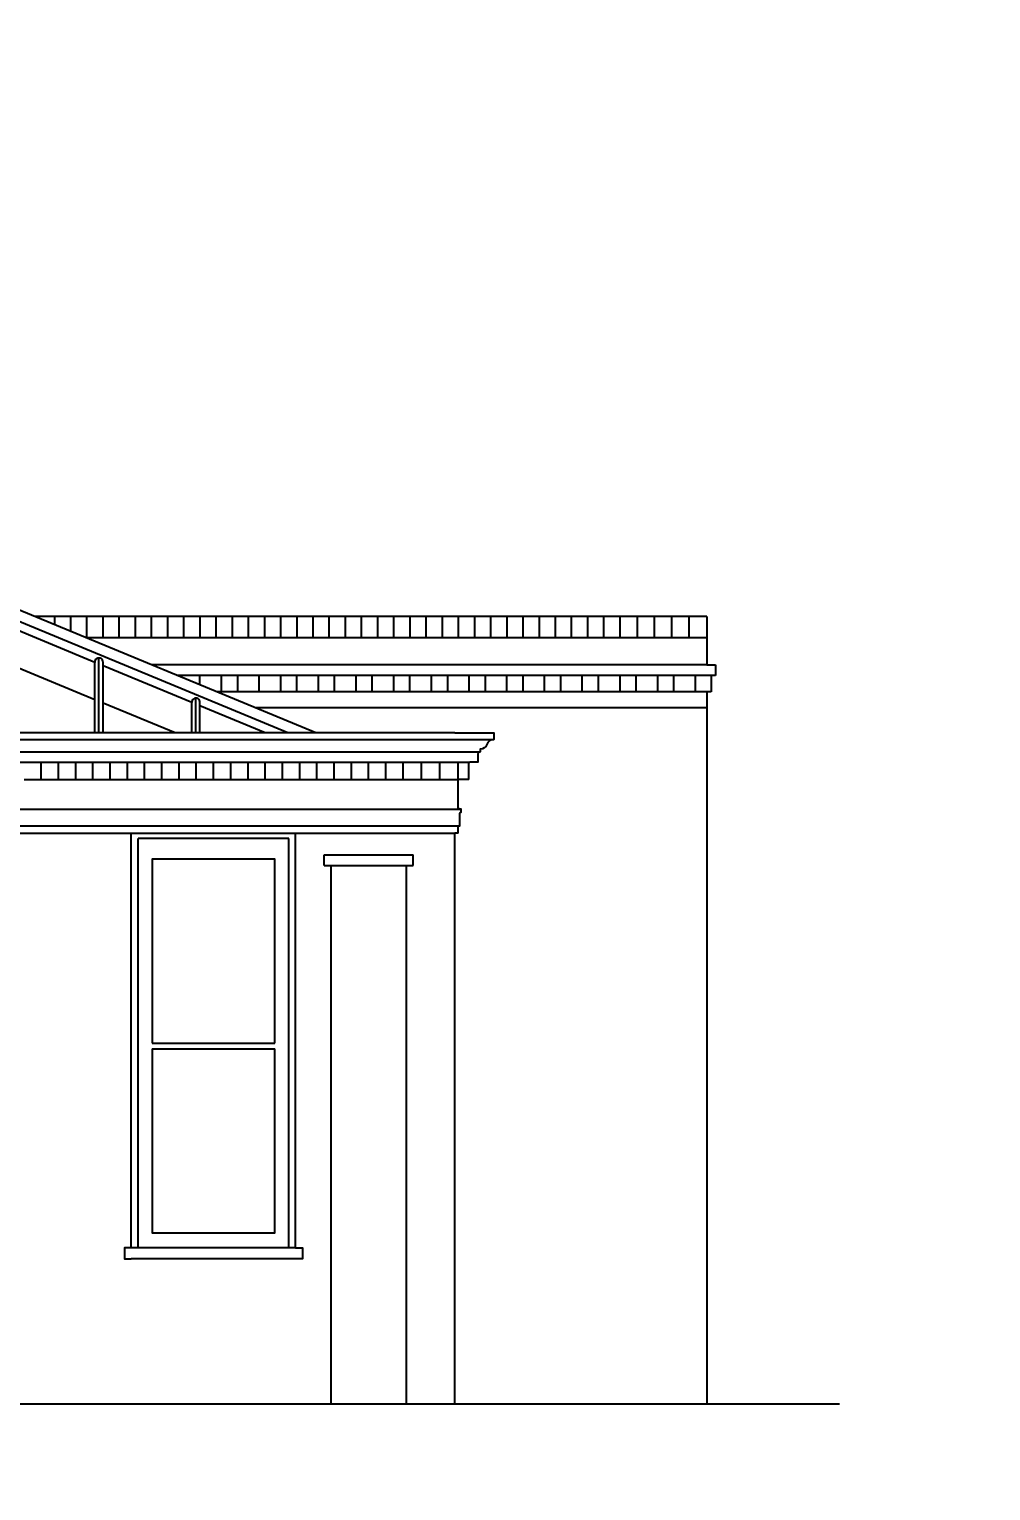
# Model space of a CAD drawing. Header units: millimetres. Extents: x -5841 to 140562, y 1006 to 102310.
# Drawn here: x 40897 to 45361, y 22176 to 28960 of the extents above; entities that cross this region are included whole.
import ezdxf

# ---------------------------------------------------------------- set-up
doc = ezdxf.new("R2010")
doc.units = ezdxf.units.MM
doc.header["$LTSCALE"] = 10
doc.layers.add('CONCEPT HOUSE', color=7, linetype='Continuous')
doc.styles.add('1-20', font='romans.shx', dxfattribs={"width": 0.8, "height": 35})
doc.styles.get("Standard").update_dxf_attribs({"font": 'arial.ttf'})
doc.dimstyles.new('1-20', dxfattribs={"dimtxt": 35, "dimasz": 40, "dimexe": 40, "dimexo": 40, "dimgap": 40, "dimtad": 1, "dimdec": 0, "dimzin": 0, "dimdsep": 46, "dimtxsty": '1-20', "dimblk": 'OBLIQUE', "dimcen": 40, "dimdle": 40, "dimclrd": 251, "dimclre": 251, "dimclrt": 251, "dimadec": 0, "dimazin": 0, "dimtfac": 1, "dimtdec": 0, "dimtix": 1, "dimtmove": 1, "dimatfit": 3, "dimfxl": 1, "dimtolj": 1, "dimtzin": 0, "dimlwd": 25, "dimarcsym": 0})
doc.dimstyles.get("Standard").update_dxf_attribs({"dimtxt": 0.18, "dimasz": 0.18, "dimexe": 0.18, "dimexo": 0.0625, "dimgap": 0.09, "dimtad": 0, "dimtih": 1, "dimtoh": 1, "dimdec": 4, "dimzin": 0, "dimdsep": 46, "dimtxsty": 'Standard', "dimcen": 0.09, "dimadec": 0, "dimazin": 0, "dimtfac": 1, "dimtdec": 4, "dimtofl": 0, "dimtmove": 0, "dimatfit": 3, "dimfxl": 1, "dimtolj": 1, "dimtzin": 0, "dimarcsym": 0})

# ---------------------------------------------------------------- blocks, each defined once
blk = doc.blocks.new('*D')
at = {"color": 0}
for p, q in [((14813.8, 14384.4), (14813.8, 14508.2)), ((14813.8, 14508), (15071.8, 14508)), ((15073, 14508), (15331, 14508)), ((15331, 14384.4), (15331, 14508.2))]:
    blk.add_line(p, q, dxfattribs=at)
for points in [[(14813.8, 14508), (14814, 14508), (14814, 14508)], [(15331, 14508), (15330.8, 14508), (15330.8, 14508)]]:
    blk.add_solid(points, dxfattribs=at)
at = {"layer": 'CONCEPT HOUSE', "color": 0}
for p, q in [((62787.2, 65689.7), (62787.2, 58835.1)), ((63893.6, 65649.7), (62747.2, 65649.7)), ((62773.1, 65663.8), (62801.4, 65635.5)), ((62787.2, 62262.4), (62670.6, 62535.3)), ((63893.6, 58875.1), (62747.2, 58875.1)), ((62773.1, 58889.2), (62801.4, 58861)), ((11738.8, 15660), (12011.7, 15776.6)), ((9049.6, 15645.8), (9077.9, 15674.1)), ((9063.8, 15243.5), (9063.8, 15700)), ((14399.6, 15645.8), (14427.9, 15674.1)), ((14413.8, 15243.5), (14413.8, 15700)), ((14453.8, 15660), (9023.8, 15660)), ((7253.9, 14134.3), (6767.7, 14134.3)), ((6793.6, 14148.5), (6821.8, 14120.2)), ((6807.7, 14174.3), (6807.7, 8989.3)), ((6807.7, 11581.8), (6691.1, 11854.8)), ((18838.8, 9698.7), (19111.7, 9815.4)), ((15149.6, 9684.6), (15177.9, 9712.9)), ((15163.8, 9419.3), (15163.8, 9738.7)), ((22499.6, 9684.6), (22527.9, 9712.9)), ((22513.8, 9338.9), (22513.8, 9738.7)), ((15123.8, 9698.7), (22553.8, 9698.7)), ((7253.9, 9029.3), (6767.7, 9029.3)), ((6793.6, 9043.5), (6821.8, 9015.2)), ((9463.8, 7725.3), (9463.8, 6739)), ((22863.8, 7725.3), (22863.8, 6739)), ((16163.8, 6779), (16494.9, 6895.6)), ((9449.6, 6764.8), (9477.9, 6793.1)), ((22849.6, 6764.8), (22877.9, 6793.1)), ((9423.8, 6779), (22903.8, 6779))]:
    blk.add_line(p, q, dxfattribs=at)
at = {"color": 0, "insert": (15072.4, 14508), "char_height": 0.18, "attachment_point": 5}
blk.add_mtext('517.2008', dxfattribs=at)
at = {"layer": 'CONCEPT HOUSE', "color": 0, "char_height": 150, "attachment_point": 5, "rotation": 90}
for s, insert in [('6775', (62670.6, 62262.4)), ('5105', (6691.1, 11581.8))]:
    blk.add_mtext(s, dxfattribs=dict(at, insert=insert))
at = {"layer": 'CONCEPT HOUSE', "color": 0, "char_height": 150, "attachment_point": 5}
for s, insert in [('5350', (11738.8, 15776.6)), ('7350', (18838.8, 9815.4)), ('13400', (16163.8, 6895.6))]:
    blk.add_mtext(s, dxfattribs=dict(at, insert=insert))
blk = doc.blocks.new('_Oblique')
at = {"color": 0}
blk.add_line((-0.35, -0.35), (0.35, 0.35), dxfattribs=at)

msp = doc.modelspace()

# ---------------------------------------------------------------- linework, layer by layer
at = {"color": 140}
for q in [(42938.41013, 25558.15285), (42885.46348, 25478.15285)]:
    msp.add_line((42938.41013, 25478.15285), q, dxfattribs=at)
for points in [[(40872.57263, 25478.15285), (40952.57263, 25478.15285), (40952.57263, 25558.15285)], [(40952.57263, 25478.15285), (41032.57263, 25478.15285), (41032.57263, 25558.15285)], [(41032.57263, 25478.15285), (41112.57263, 25478.15285), (41112.57263, 25558.15285)], [(41112.57263, 25478.15285), (41192.57263, 25478.15285), (41192.57263, 25558.15285)], [(41192.57263, 25478.15285), (41272.57263, 25478.15285), (41272.57263, 25558.15285)], [(41272.57263, 25478.15285), (41352.57263, 25478.15285), (41352.57263, 25558.15285)], [(41352.57263, 25478.15285), (41432.57263, 25478.15285), (41432.57263, 25558.15285)], [(41432.57263, 25478.15285), (41512.57263, 25478.15285), (41512.57263, 25558.15285)], [(41512.57263, 25478.15285), (41592.57263, 25478.15285), (41592.57263, 25558.15285)], [(41592.57263, 25478.15285), (41672.57263, 25478.15285), (41672.57263, 25558.15285)], [(41672.57263, 25478.15285), (41752.57263, 25478.15285), (41752.57263, 25558.15285)], [(41752.57263, 25478.15285), (41832.57263, 25478.15285), (41832.57263, 25558.15285)], [(41832.57263, 25478.15285), (41912.57263, 25478.15285), (41912.57263, 25558.15285)], [(41912.57263, 25478.15285), (41992.57263, 25478.15285), (41992.57263, 25558.15285)], [(41992.57263, 25478.15285), (42072.57263, 25478.15285), (42072.57263, 25558.15285)], [(42072.57263, 25478.15285), (42152.57263, 25478.15285), (42152.57263, 25558.15285)], [(42152.57263, 25478.15285), (42232.57263, 25478.15285), (42232.57263, 25558.15285)], [(42232.57263, 25478.15285), (42312.57263, 25478.15285), (42312.57263, 25558.15285)], [(42312.57263, 25478.15285), (42392.57263, 25478.15285), (42392.57263, 25558.15285)], [(42392.57263, 25478.15285), (42472.57263, 25478.15285), (42472.57263, 25558.15285)], [(42472.57263, 25478.15285), (42552.57263, 25478.15285), (42552.57263, 25558.15285)], [(42552.57263, 25478.15285), (42632.57263, 25478.15285), (42632.57263, 25558.15285)], [(42632.57263, 25478.15285), (42717.57263, 25478.15285), (42717.57263, 25558.15285)], [(42717.57263, 25478.15285), (42802.57263, 25478.15285), (42802.57263, 25558.15285)], [(42792.57263, 25478.15285), (42888.47922, 25478.15285)]]:
    msp.add_lwpolyline(points, dxfattribs=at)
at = {"layer": 'CONCEPT HOUSE', "color": 140, "ltscale": 10}
for p, q in [((44043.02556, 26234.55235), (40921.06031, 26234.55235)), ((44043.02556, 26234.55235), (44043.02556, 26009.55235)), ((44043.02556, 26134.55235), (41162.48167, 26134.55235)), ((41201.52556, 25693.33198), (41201.52556, 26023.75063)), ((41220.52556, 25693.33198), (41220.52556, 26041.40858)), ((41239.52556, 25693.33198), (41239.52556, 26023.75063)), ((44043.02556, 26009.55235), (41464.25836, 26009.55235)), ((44043.02556, 26009.55235), (44083.02556, 26009.55235)), ((44083.02556, 26009.55235), (44083.02556, 25959.55235)), ((44043.02556, 25959.55235), (41584.96904, 25959.55235)), ((44083.02556, 25959.55235), (44043.02556, 25959.55235)), ((44063.02556, 25959.55235), (44063.02556, 25884.55235)), ((41670.52556, 25693.33198), (41670.52556, 25855.01248)), ((44043.02556, 25884.55235), (41766.03506, 25884.55235)), ((44043.02556, 25884.55235), (44043.02556, 22579.53498)), ((44063.02556, 25884.55235), (44043.02556, 25884.55235)), ((41651.52556, 25693.33198), (41651.52556, 25837.35453)), ((41689.52556, 25693.33198), (41689.52556, 25837.35453)), ((44043.02556, 25809.55235), (41947.10108, 25809.55235)), ((37768.02556, 25227.90091), (42873.02556, 25227.90091)), ((41370.52556, 23302.90091), (41370.52556, 25227.90091)), ((42101.52556, 25202.90091), (41402.52556, 25202.90091)), ((41402.52556, 23302.90091), (41402.52556, 25202.90091)), ((42101.52556, 23302.90091), (42101.52556, 25202.90091)), ((42133.52556, 23302.90091), (42133.52556, 25227.90091)), ((42873.02556, 22584.59783), (42873.02556, 25227.90091)), ((42266.02556, 25127.90091), (42680.02556, 25127.90091)), ((42266.02556, 25077.90091), (42266.02556, 25127.90091)), ((42680.02556, 25077.90091), (42680.02556, 25127.90091)), ((42266.02556, 25077.90091), (42680.02556, 25077.90091)), ((42298.02556, 22579.53498), (42298.02556, 25077.90091)), ((42648.02556, 22579.53498), (42648.02556, 25077.90091)), ((41467.52556, 24253.40091), (42036.52556, 24253.40091)), ((41467.52556, 24227.40091), (42036.52556, 24227.40091)), ((42133.52556, 23302.90091), (41370.52556, 23302.90091)), ((42133.52556, 23252.90091), (41370.52556, 23252.90091)), ((30892.01181, 22579.53498), (44659.12455, 22579.53498))]:
    msp.add_line(p, q, dxfattribs=at)
at = {"layer": 'CONCEPT HOUSE', "color": 140, "ltscale": 10, "transparency": 33554559}
for p, q in [((40940.02556, 26226.69668), (40940.02556, 26234.55235)), ((41015.02556, 26195.63067), (41015.02556, 26234.55235)), ((41090.02556, 26164.56465), (41090.02556, 26234.55235)), ((41165.02556, 26134.60882), (41165.02556, 26234.55235)), ((41240.02556, 26134.60882), (41240.02556, 26234.55235)), ((41315.02556, 26134.60882), (41315.02556, 26234.55235)), ((41390.02556, 26134.60882), (41390.02556, 26234.55235)), ((41465.02556, 26134.60882), (41465.02556, 26234.55235)), ((41540.02556, 26134.60882), (41540.02556, 26234.55235)), ((41615.02556, 26134.60882), (41615.02556, 26234.55235)), ((41690.02556, 26134.60882), (41690.02556, 26234.55235)), ((41765.02556, 26134.60882), (41765.02556, 26234.55235)), ((41840.02556, 26134.60882), (41840.02556, 26234.55235)), ((41915.02556, 26134.60882), (41915.02556, 26234.55235)), ((41990.02556, 26134.60882), (41990.02556, 26234.55235)), ((42065.02556, 26134.60882), (42065.02556, 26234.55235)), ((42140.02556, 26134.60882), (42140.02556, 26234.55235)), ((42215.02556, 26134.60882), (42215.02556, 26234.55235)), ((42290.02556, 26134.60882), (42290.02556, 26234.55235)), ((42365.02556, 26134.60882), (42365.02556, 26234.55235)), ((42440.02556, 26134.60882), (42440.02556, 26234.55235)), ((42515.02556, 26134.60882), (42515.02556, 26234.55235)), ((42590.02556, 26134.60882), (42590.02556, 26234.55235)), ((42665.02556, 26134.60882), (42665.02556, 26234.55235)), ((42740.02556, 26134.60882), (42740.02556, 26234.55235)), ((42815.02556, 26134.60882), (42815.02556, 26234.55235)), ((42890.02556, 26134.60882), (42890.02556, 26234.55235)), ((42965.02556, 26134.60882), (42965.02556, 26234.55235)), ((43040.02556, 26134.60882), (43040.02556, 26234.55235)), ((43115.02556, 26134.60882), (43115.02556, 26234.55235)), ((43190.02556, 26134.60882), (43190.02556, 26234.55235)), ((43265.02556, 26134.60882), (43265.02556, 26234.55235)), ((43340.02556, 26134.60882), (43340.02556, 26234.55235)), ((43415.02556, 26134.60882), (43415.02556, 26234.55235)), ((43490.02556, 26134.60882), (43490.02556, 26234.55235)), ((43565.02556, 26134.60882), (43565.02556, 26234.55235)), ((43640.02556, 26134.60882), (43640.02556, 26234.55235)), ((43720.02556, 26134.60882), (43720.02556, 26234.55235)), ((43800.02556, 26134.60882), (43800.02556, 26234.55235)), ((43880.02556, 26134.60882), (43880.02556, 26234.55235)), ((43960.02556, 26134.60882), (43960.02556, 26234.55235)), ((41688.02556, 25959.55235), (41688.02556, 25916.86494)), ((41788.02556, 25959.55235), (41788.02556, 25884.55235)), ((41863.02556, 25959.55235), (41863.02556, 25884.55235)), ((41963.02556, 25959.55235), (41963.02556, 25884.55235)), ((42063.02556, 25959.55235), (42063.02556, 25884.55235)), ((42138.02556, 25959.55235), (42138.02556, 25884.55235)), ((42238.02556, 25959.55235), (42238.02556, 25884.55235)), ((42313.02556, 25959.55235), (42313.02556, 25884.55235)), ((42413.02556, 25959.55235), (42413.02556, 25884.55235)), ((42488.02556, 25959.55235), (42488.02556, 25884.55235)), ((42588.02556, 25959.55235), (42588.02556, 25884.55235)), ((42663.02556, 25959.55235), (42663.02556, 25884.55235)), ((42763.02556, 25959.55235), (42763.02556, 25884.55235)), ((42838.02556, 25959.55235), (42838.02556, 25884.55235)), ((42938.02556, 25959.55235), (42938.02556, 25884.55235)), ((43013.02556, 25959.55235), (43013.02556, 25884.55235)), ((43113.02556, 25959.55235), (43113.02556, 25884.55235)), ((43188.02556, 25959.55235), (43188.02556, 25884.55235)), ((43288.02556, 25959.55235), (43288.02556, 25884.55235)), ((43363.02556, 25959.55235), (43363.02556, 25884.55235)), ((43463.02556, 25959.55235), (43463.02556, 25884.55235)), ((43538.02556, 25959.55235), (43538.02556, 25884.55235)), ((43638.02556, 25959.55235), (43638.02556, 25884.55235)), ((43713.02556, 25959.55235), (43713.02556, 25884.55235)), ((43813.02556, 25959.55235), (43813.02556, 25884.55235)), ((43888.02556, 25959.55235), (43888.02556, 25884.55235)), ((43988.02556, 25959.55235), (43988.02556, 25884.55235))]:
    msp.add_line(p, q, dxfattribs=at)
at = {"layer": 'CONCEPT HOUSE', "color": 140, "ltscale": 10}
for points in [[(42227.68186, 25693.33198), (40798.48498, 26285.32471)], [(42097.02556, 25693.33198), (40770.52556, 26242.78627), (40320.52556, 26245.54259)], [(41201.52556, 26020.96454), (40789.52556, 26191.62053)], [(41201.52556, 25847.78179), (40798.29922, 26014.80361)], [(41651.52556, 25834.56844), (41239.52556, 26005.22442)], [(41574.40038, 25693.33198), (41239.52556, 25832.04167)], [(41992.50053, 25693.33198), (41689.52556, 25818.82832)], [(37583.56274, 25663.53584), (43053.57174, 25663.53584)], [(37646.22973, 25605.39259), (42990.90475, 25605.39259)], [(37699.33518, 25558.15285), (42941.71594, 25558.15285)], [(42888.47905, 25497.1312), (42888.47882, 25497.1312)], [(37738.5723, 25339.14962), (42902.47882, 25339.14962)], [(37752.5723, 25262.90091), (42888.47882, 25262.90091)], [(42888.47882, 25227.90091), (42873.02556, 25227.90091)], [(42036.52556, 24253.40091), (42036.52556, 25107.90091), (41467.52556, 25107.90091), (41467.52556, 24253.40091)], [(41467.52556, 24227.40091), (41467.52556, 23372.90091), (42036.52556, 23372.90091), (42036.52556, 24227.40091)], [(41370.52556, 23302.90091), (41338.52556, 23302.90091), (41338.52556, 23252.90091), (41370.52556, 23252.90091)], [(42133.52556, 23302.90091), (42165.52556, 23302.90091), (42165.52556, 23252.90091), (42133.52556, 23252.90091)]]:
    msp.add_lwpolyline(points, dxfattribs=at)
for points in [[(42873.02556, 25693.33198), (37583.56274, 25693.33198), (37583.56274, 25663.53584, -0.3272306618), (37616.45043, 25639.35421, 0.3021903458), (37646.22973, 25618.31292), (37646.22973, 25605.39259, -0.3843861755), (37658.30294, 25593.31717), (37658.30294, 25558.15285), (37699.33518, 25558.15285)], [(42873.02556, 25693.33198), (43053.57174, 25693.33198), (43053.57174, 25663.53584, 0.3272306618), (43020.68405, 25639.35421, -0.3021903458), (42990.90475, 25618.31292), (42990.90475, 25605.39259, 0.3843861755), (42978.83154, 25593.31717), (42978.83154, 25558.15285), (42941.71594, 25558.15285)], [(42888.47882, 25227.90091), (42888.47882, 25262.90091), (42896.47882, 25262.90091), (42896.47882, 25320.14962, -0.4142135624), (42902.47882, 25326.14962), (42902.47882, 25339.14962), (42888.48044, 25342.90048), (42888.47849, 25558.15285)]]:
    msp.add_lwpolyline(points, format="xyb", dxfattribs=at)
for centre in [(41220.52556, 26022.35759), (41670.52556, 25835.96148)]:
    msp.add_arc(centre, 19.051, 355.806679066, 184.193320939, dxfattribs=at)

# ---------------------------------------------------------------- dimensions: what is measured, and where the dimension line sits
at = {"color": 140, "ltscale": 10}
dim = msp.add_linear_dim(base=(15255.22877, 14508.00988), p1=(14813.78969, 14384.34459), p2=(15330.99051, 14384.34459), dimstyle='Standard', override={"dimpost": '<>'}, dxfattribs=at)
dim.commit()
dim.dimension.update_dxf_attribs({"geometry": '*D', "text_midpoint": (15072.3901, 14508.00988), "dimtype": 128})
at = {"layer": 'CONCEPT HOUSE', "color": 140, "ltscale": 10}
for base, p1, p2, middle in [((9063.78969, 15659.95344), (14413.78969, 15203.48064), (9063.78969, 15203.48064), (11738.78969, 15776.59055)), ((22513.78969, 9698.7332), (15163.78969, 9379.34459), (22513.78969, 9298.87511), (18838.78969, 9815.37031)), ((22863.78969, 6778.95432), (9463.78969, 7765.33001), (22863.78969, 7765.33001), (16163.78969, 6895.59143))]:
    dim = msp.add_linear_dim(base=base, p1=p1, p2=p2, dimstyle='1-20', override={"dimtxt": 150, "dimpost": '<>', "dimtxsty": 'Standard'}, dxfattribs=at)
    dim.commit()
    dim.dimension.update_dxf_attribs({"geometry": '*D', "text_midpoint": middle})
dim = msp.add_linear_dim(base=(6807.69457, 9029.34459), p1=(7293.90425, 14134.34459), p2=(7293.90425, 9029.34459), angle=90, dimstyle='1-20', override={"dimtxt": 150, "dimpost": '<>', "dimtxsty": 'Standard'}, dxfattribs=at)
dim.commit()
dim.dimension.update_dxf_attribs({"geometry": '*D', "text_midpoint": (6691.10862, 11581.84459)})
at = {"layer": 'CONCEPT HOUSE', "color": 6, "ltscale": 10}
dim = msp.add_linear_dim(base=(62787.20868, 58875.10169), p1=(63933.6128, 65649.68692), p2=(63933.6128, 58875.10169), angle=90, dimstyle='1-20', override={"dimtxt": 150, "dimpost": '<>', "dimtxsty": 'Standard'}, dxfattribs=at)
dim.commit()
dim.dimension.update_dxf_attribs({"geometry": '*D', "text_midpoint": (62670.62274, 62262.3943)})

doc.saveas('drawing.dxf')
